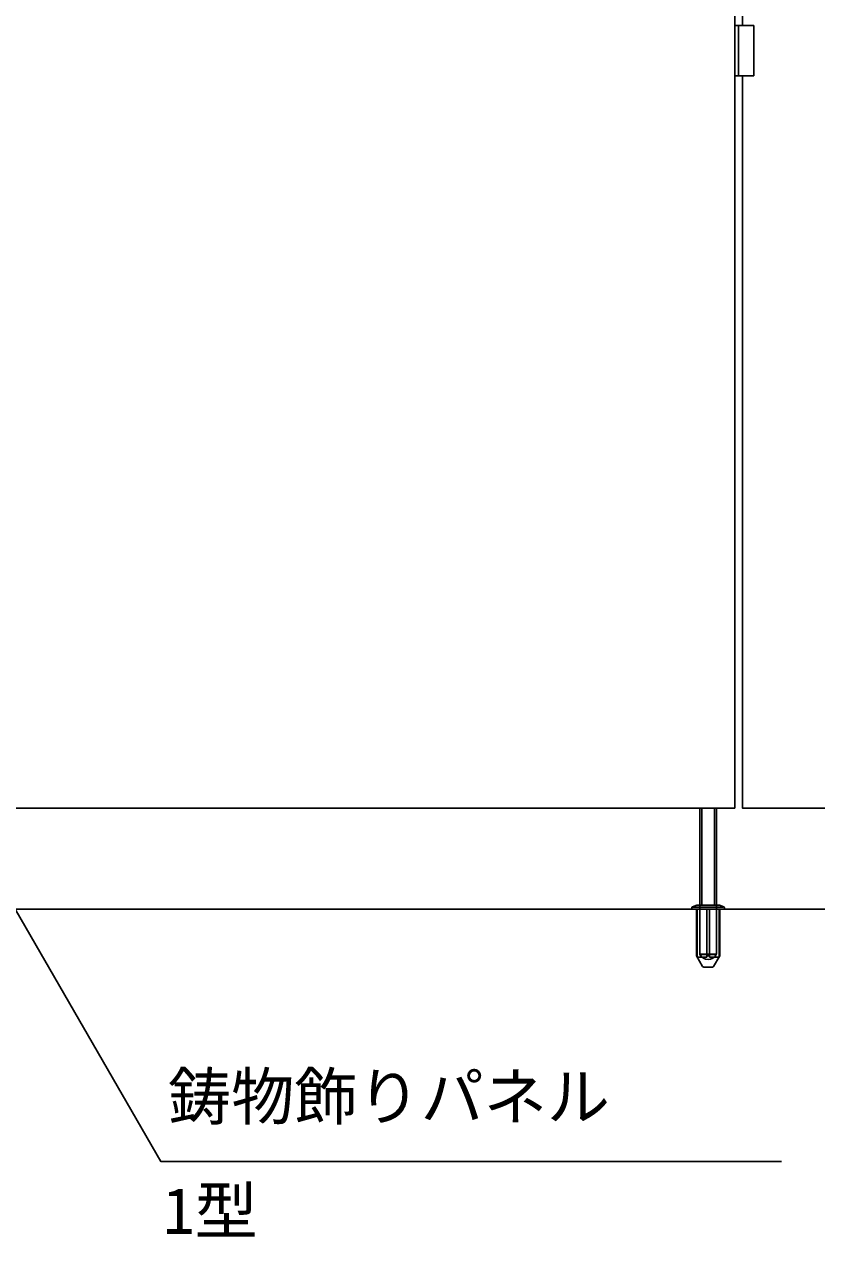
# Model space of a CAD drawing. Units: millimetres, scale not verified. Extents: x -4205 to 4205, y -2970 to 2970.
# Drawn here: x -423 to 205, y -897 to 64 of the extents above; entities that cross this region are included whole.
import ezdxf
from ezdxf.enums import TextEntityAlignment as Align

# ---------------------------------------------------------------- set-up
doc = ezdxf.new("R2010")
doc.units = ezdxf.units.MM
doc.header["$LTSCALE"] = 20
doc.layers.add('0-2_YKK_A1', color=4, linetype='Continuous')
doc.layers.add('0-3_YKK_D', color=6, linetype='Continuous')
doc.styles.add('ＭＳ ゴシック', font='')
doc.styles.get('ＭＳ ゴシック').set_extended_font_data('MS Gothic')

msp = doc.modelspace()

# ---------------------------------------------------------------- linework, layer by layer
at = {"layer": '0-2_YKK_A1'}
for p, q in [((146.06, 62.87), (146.06, 142.87)), ((140.06, 62.87), (155.06, 62.87)), ((143.06, 62.87), (143.06, 22.87)), ((155.06, 22.87), (155.06, 62.87)), ((155.06, 22.87), (140.06, 22.87)), ((112.45, -634.13), (112.45, -557.13)), ((113.95, -634.13), (113.95, -557.13)), ((123.95, -634.13), (123.95, -557.13)), ((125.45, -634.13), (125.45, -557.13)), ((-584.94, -637.13), (871.07, -637.13)), ((105.95, -636.29), (105.95, -637.13)), ((131.95, -637.13), (105.95, -637.13)), ((109.95, -634.13), (106.6, -635.35)), ((106.95, -635.59), (130.95, -635.59)), ((109.7, -637.13), (109.7, -674.16)), ((109.95, -634.13), (127.95, -634.13)), ((110.26, -637.13), (110.26, -675.13)), ((112.45, -672.93), (112.45, -634.13)), ((117.95, -637.13), (117.95, -675.13)), ((119.95, -637.13), (119.95, -675.13)), ((125.45, -672.93), (125.45, -634.13)), ((127.63, -637.13), (127.63, -675.13)), ((127.95, -634.13), (131.29, -635.35)), ((128.2, -637.13), (128.2, -674.16)), ((131.95, -636.29), (131.95, -637.13)), ((109.7, -674.16), (114.59, -682.63)), ((110.26, -675.13), (117.95, -675.13)), ((112.45, -672.93), (125.45, -672.93)), ((112.45, -672.93), (125.45, -672.93)), ((112.5, -672.93), (112.5, -673.25)), ((112.5, -673.25), (125.4, -673.25)), ((117.95, -674.16), (119.95, -674.16)), ((119.95, -675.13), (127.63, -675.13)), ((128.2, -674.16), (123.3, -682.63)), ((125.4, -673.25), (125.4, -672.93)), ((115.45, -683.13), (122.44, -683.13))]:
    msp.add_line(p, q, dxfattribs=at)
for points in [[(-559.94, -557.13), (140.06, -557.13), (140.06, 62.87), (140.06, 142.87)], [(846.07, -557.13), (146.06, -557.13), (146.06, 22.87)]]:
    msp.add_lwpolyline(points, dxfattribs=at)
for centre, radius, start, end in [((106.95, -636.29), 1, 110, 180), ((130.95, -636.29), 1, 0, 70), ((118.95, -669.83), 7.3, 207.94179, 270), ((118.95, -669.83), 7.3, 270, 332.05821), ((115.45, -682.13), 1, 210, 270), ((122.44, -682.13), 1, 270, 330)]:
    msp.add_arc(centre, radius, start, end, dxfattribs=at)
at = {"layer": '0-3_YKK_D'}
msp.add_lwpolyline([(-655.73, -246.45), (-314.7, -837.13), (176.96, -837.13)], dxfattribs=at)

# ---------------------------------------------------------------- texts
at = {"layer": '0-3_YKK_D', "style": 'ＭＳ ゴシック'}
for s, p in [('鋳物飾りパネル', (-308.85, -815.07)), ('1型', (-312.83, -905.51))]:
    msp.add_text(s, height=36.66, dxfattribs=at).set_placement(p, align=Align.BOTTOM_LEFT)

doc.saveas('drawing.dxf')
